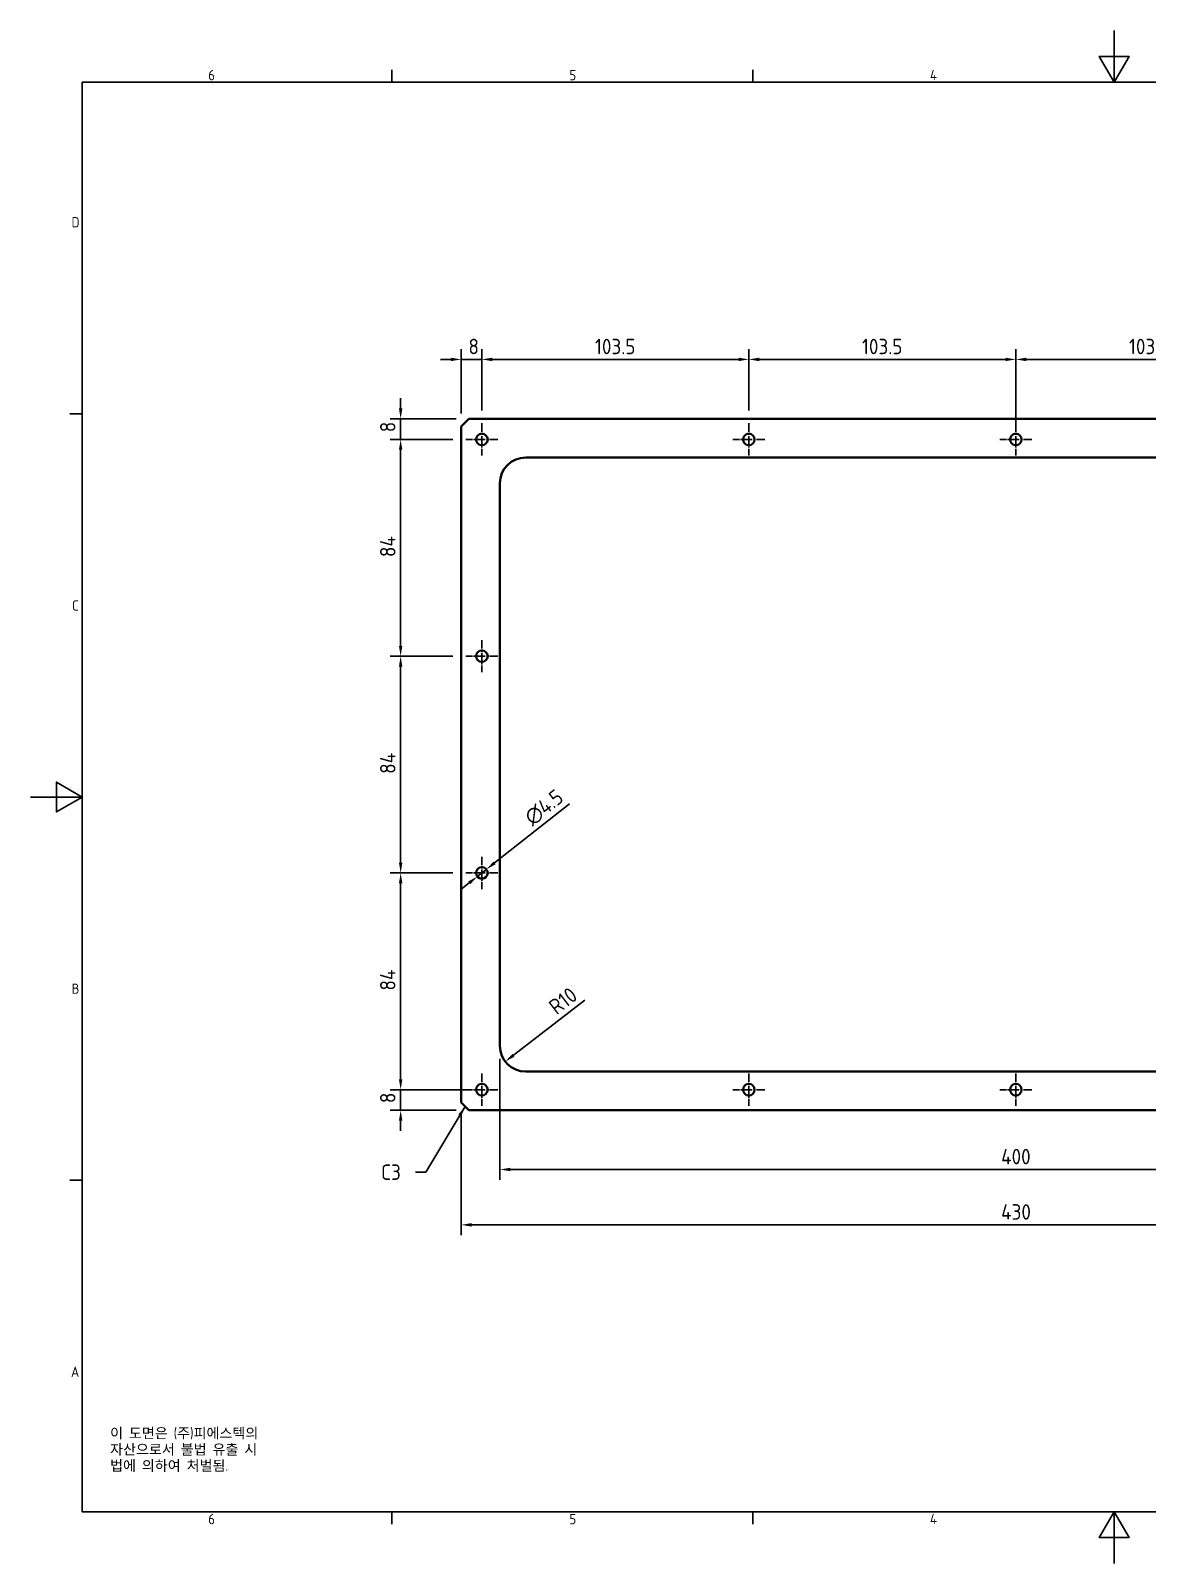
# Model space of a CAD drawing. Header units: millimetres. Extents: x 0 to 840, y 0 to 594.
# Drawn here: x 0 to 433, y 0 to 594 of the extents above; entities that cross this region are included whole.
import ezdxf

# ---------------------------------------------------------------- set-up
doc = ezdxf.new("R2010")
doc.units = ezdxf.units.MM
doc.header["$LTSCALE"] = 2
doc.linetypes.add('CHAIN', pattern=[0.3543, 0.2362, -0.0295, 0.0591, -0.0295])
doc.layers.get('0').update_dxf_attribs({"color": 3, "lineweight": 25})
for name, color, linetype, lineweight in [('가시적인 것(ISO)', 3, 'Continuous', 40), ('경계(ISO)', 7, 'Continuous', 25), ('기호(ISO)', 5, 'Continuous', 25), ('중심 표식(ISO)', 1, 'Continuous', 25), ('치수(ISO)', 2, 'Continuous', 25)]:
    doc.layers.add(name, color=color, linetype=linetype, lineweight=lineweight)
doc.styles.add('문자 텍스트_PSTEK_POSCO', font='isocp.shx')
doc.styles.add('치수 텍스트_PSTEK_POSCO', font='isocp.shx')
doc.dimstyles.new('치수_PSTEK_POSCO', dxfattribs={"dimscale": 2, "dimtxt": 3, "dimasz": 2, "dimexe": 2, "dimexo": 2.5, "dimgap": 1, "dimtad": 1, "dimrnd": 1e-08, "dimdsep": 46, "dimtxsty": '치수 텍스트_PSTEK_POSCO', "dimcen": 0.09, "dimdle": 10, "dimclrd": 7, "dimclre": 7, "dimclrt": 2, "dimadec": 1, "dimazin": 2, "dimtfac": 1, "dimtmove": 0, "dimatfit": 3, "dimfxl": 0, "dimtolj": 1, "dimlwd": -1, "dimlwe": -1, "dimarcsym": 0})
doc.dimstyles.new('치수_PSTEK_POSCO$7', dxfattribs={"dimscale": 2, "dimtxt": 3, "dimasz": 2, "dimexe": 2, "dimexo": 2.5, "dimgap": 1, "dimtad": 1, "dimrnd": 1e-08, "dimdsep": 46, "dimtxsty": '치수 텍스트_PSTEK_POSCO', "dimcen": 0.09, "dimdle": 10, "dimclrd": 7, "dimclre": 7, "dimclrt": 2, "dimadec": 1, "dimazin": 2, "dimtfac": 1, "dimtmove": 0, "dimatfit": 3, "dimfxl": 0, "dimtolj": 1, "dimlwd": -1, "dimlwe": -1, "dimarcsym": 0})

# ---------------------------------------------------------------- blocks, each defined once
blk = doc.blocks.new('경계 Default Border')
at = {"layer": '경계(ISO)'}
for p, q in [((70, 287), (70, 289.4)), ((140, 287), (140, 289.4)), ((10, 222.75), (7.6, 222.75)), ((10, 74.25), (7.6, 74.25)), ((70, 10), (70, 7.6)), ((140, 10), (140, 7.6))]:
    blk.add_line(p, q, dxfattribs=at)
at = {"layer": '경계(ISO)', "flags": 128}
for points in [[(210, 297), (210, 287), (207.11, 292), (212.89, 292), (210, 287)], [(10, 10), (10, 287), (410, 287), (410, 10), (10, 10)], [(0, 148.5), (10, 148.5), (5, 151.39), (5, 145.61), (10, 148.5)], [(210, 0), (210, 10), (207.11, 5), (212.89, 5), (210, 10)]]:
    blk.add_lwpolyline(points, dxfattribs=at)
at = {"layer": '경계(ISO)', "color": 2, "char_height": 2, "attachment_point": 7, "style": '문자 텍스트_PSTEK_POSCO'}
for s, insert in [('6', (34.43, 287.38)), ('5', (104.43, 287.38)), ('4', (174.32, 287.4)), ('D', (7.92, 258.86)), ('C', (8.03, 184.61)), ('B', (7.92, 110.36)), ('A', (7.81, 36.12)), ('6', (34.43, 7.58)), ('5', (104.43, 7.58)), ('4', (174.32, 7.6))]:
    blk.add_mtext(s, dxfattribs=dict(at, insert=insert))
blk = doc.blocks.new('*D21')
at = {"layer": 'Defpoints', "color": 0, "transparency": 16777216}
for p in [(174.91, 466.59), (166.91, 440.57), (174.91, 441.82)]:
    blk.add_point(p, dxfattribs=at)
at = {"layer": '치수(ISO)', "color": 7, "transparency": 16777216}
for p, q in [((166.91, 445.57), (166.91, 470.59)), ((174.91, 446.82), (174.91, 470.59)), ((162.91, 466.59), (158.91, 466.59)), ((166.91, 466.59), (174.91, 466.59)), ((178.91, 466.59), (182.91, 466.59))]:
    blk.add_line(p, q, dxfattribs=at)
for points in [[(162.91, 467.26), (162.91, 465.92), (166.91, 466.59)], [(178.91, 467.26), (178.91, 465.92), (174.91, 466.59)]]:
    blk.add_solid(points, dxfattribs=at)
at = {"layer": '치수(ISO)', "color": 2, "transparency": 16777216, "insert": (169.71, 471.59), "char_height": 6, "attachment_point": 4, "style": '치수 텍스트_PSTEK_POSCO'}
blk.add_mtext('\\A1;8', dxfattribs=at)
blk = doc.blocks.new('*D22')
at = {"layer": 'Defpoints', "color": 0, "transparency": 16777216}
for p in [(278.41, 466.59), (174.91, 441.82), (278.41, 441.82)]:
    blk.add_point(p, dxfattribs=at)
at = {"layer": '치수(ISO)', "color": 7, "transparency": 16777216}
for p, q in [((174.91, 446.82), (174.91, 470.59)), ((278.41, 446.82), (278.41, 470.59)), ((178.91, 466.59), (274.41, 466.59))]:
    blk.add_line(p, q, dxfattribs=at)
for points in [[(178.91, 467.26), (178.91, 465.92), (174.91, 466.59)], [(274.41, 467.26), (274.41, 465.92), (278.41, 466.59)]]:
    blk.add_solid(points, dxfattribs=at)
at = {"layer": '치수(ISO)', "color": 2, "transparency": 16777216, "insert": (218.76, 471.59), "char_height": 6, "attachment_point": 4, "style": '치수 텍스트_PSTEK_POSCO'}
blk.add_mtext('\\A1;103.5', dxfattribs=at)
blk = doc.blocks.new('*D23')
at = {"layer": 'Defpoints', "color": 0, "transparency": 16777216}
for p in [(381.91, 466.59), (278.41, 441.82), (381.91, 435.57)]:
    blk.add_point(p, dxfattribs=at)
at = {"layer": '치수(ISO)', "color": 7, "transparency": 16777216}
for p, q in [((278.41, 446.82), (278.41, 470.59)), ((381.91, 440.57), (381.91, 470.59)), ((282.41, 466.59), (377.91, 466.59))]:
    blk.add_line(p, q, dxfattribs=at)
for points in [[(282.41, 467.26), (282.41, 465.92), (278.41, 466.59)], [(377.91, 467.26), (377.91, 465.92), (381.91, 466.59)]]:
    blk.add_solid(points, dxfattribs=at)
at = {"layer": '치수(ISO)', "color": 2, "transparency": 16777216, "insert": (322.26, 471.59), "char_height": 6, "attachment_point": 4, "style": '치수 텍스트_PSTEK_POSCO'}
blk.add_mtext('\\A1;103.5', dxfattribs=at)
blk = doc.blocks.new('*D24')
at = {"layer": 'Defpoints', "color": 0, "transparency": 16777216}
for p in [(485.41, 466.59), (485.41, 441.82), (381.91, 435.57)]:
    blk.add_point(p, dxfattribs=at)
at = {"layer": '치수(ISO)', "color": 7, "transparency": 16777216}
for p, q in [((381.91, 440.57), (381.91, 470.59)), ((485.41, 446.82), (485.41, 470.59)), ((385.91, 466.59), (481.41, 466.59))]:
    blk.add_line(p, q, dxfattribs=at)
for points in [[(385.91, 467.26), (385.91, 465.92), (381.91, 466.59)], [(481.41, 467.26), (481.41, 465.92), (485.41, 466.59)]]:
    blk.add_solid(points, dxfattribs=at)
at = {"layer": '치수(ISO)', "color": 2, "transparency": 16777216, "insert": (425.76, 471.59), "char_height": 6, "attachment_point": 4, "style": '치수 텍스트_PSTEK_POSCO'}
blk.add_mtext('\\A1;103.5', dxfattribs=at)
blk = doc.blocks.new('*D27')
at = {"layer": 'Defpoints', "color": 0, "transparency": 16777216}
for p in [(143.43, 183.57), (174.91, 183.57), (169.91, 175.57)]:
    blk.add_point(p, dxfattribs=at)
at = {"layer": '치수(ISO)', "color": 7, "transparency": 16777216}
for p, q in [((143.43, 187.57), (143.43, 191.57)), ((169.91, 183.57), (139.43, 183.57)), ((143.43, 175.57), (143.43, 183.57)), ((164.91, 175.57), (139.43, 175.57)), ((143.43, 171.57), (143.43, 167.57))]:
    blk.add_line(p, q, dxfattribs=at)
for points in [[(142.77, 187.57), (144.1, 187.57), (143.43, 183.57)], [(142.77, 171.57), (144.1, 171.57), (143.43, 175.57)]]:
    blk.add_solid(points, dxfattribs=at)
at = {"layer": '치수(ISO)', "color": 2, "transparency": 16777216, "insert": (138.43, 178.37), "char_height": 6, "attachment_point": 4, "rotation": 90, "style": '치수 텍스트_PSTEK_POSCO'}
blk.add_mtext('\\A1;8', dxfattribs=at)
blk = doc.blocks.new('*D28')
at = {"layer": 'Defpoints', "color": 0, "transparency": 16777216}
for p in [(143.43, 443.57), (169.91, 443.57), (168.66, 435.57)]:
    blk.add_point(p, dxfattribs=at)
at = {"layer": '치수(ISO)', "color": 7, "transparency": 16777216}
for p, q in [((143.43, 447.57), (143.43, 451.57)), ((164.91, 443.57), (139.43, 443.57)), ((143.43, 435.57), (143.43, 443.57)), ((163.66, 435.57), (139.43, 435.57)), ((143.43, 431.57), (143.43, 427.57))]:
    blk.add_line(p, q, dxfattribs=at)
for points in [[(142.77, 447.57), (144.1, 447.57), (143.43, 443.57)], [(142.77, 431.57), (144.1, 431.57), (143.43, 435.57)]]:
    blk.add_solid(points, dxfattribs=at)
at = {"layer": '치수(ISO)', "color": 2, "transparency": 16777216, "insert": (138.43, 438.37), "char_height": 6, "attachment_point": 4, "rotation": 90, "style": '치수 텍스트_PSTEK_POSCO'}
blk.add_mtext('\\A1;8', dxfattribs=at)
blk = doc.blocks.new('*D29')
at = {"layer": 'Defpoints', "color": 0, "transparency": 16777216}
for p in [(143.43, 435.57), (168.66, 435.57), (168.66, 351.57)]:
    blk.add_point(p, dxfattribs=at)
at = {"layer": '치수(ISO)', "color": 7, "transparency": 16777216}
for p, q in [((163.66, 435.57), (139.43, 435.57)), ((143.43, 355.57), (143.43, 431.57)), ((163.66, 351.57), (139.43, 351.57))]:
    blk.add_line(p, q, dxfattribs=at)
for points in [[(142.77, 431.57), (144.1, 431.57), (143.43, 435.57)], [(142.77, 355.57), (144.1, 355.57), (143.43, 351.57)]]:
    blk.add_solid(points, dxfattribs=at)
at = {"layer": '치수(ISO)', "color": 2, "transparency": 16777216, "insert": (138.43, 389.99), "char_height": 6, "attachment_point": 4, "rotation": 90, "style": '치수 텍스트_PSTEK_POSCO'}
blk.add_mtext('\\A1;84', dxfattribs=at)
blk = doc.blocks.new('*D30')
at = {"layer": 'Defpoints', "color": 0, "transparency": 16777216}
for p in [(143.43, 351.57), (168.66, 351.57), (168.66, 267.57)]:
    blk.add_point(p, dxfattribs=at)
at = {"layer": '치수(ISO)', "color": 7, "transparency": 16777216}
for p, q in [((163.66, 351.57), (139.43, 351.57)), ((143.43, 271.57), (143.43, 347.57)), ((163.66, 267.57), (139.43, 267.57))]:
    blk.add_line(p, q, dxfattribs=at)
for points in [[(142.77, 347.57), (144.1, 347.57), (143.43, 351.57)], [(142.77, 271.57), (144.1, 271.57), (143.43, 267.57)]]:
    blk.add_solid(points, dxfattribs=at)
at = {"layer": '치수(ISO)', "color": 2, "transparency": 16777216, "insert": (138.43, 305.99), "char_height": 6, "attachment_point": 4, "rotation": 90, "style": '치수 텍스트_PSTEK_POSCO'}
blk.add_mtext('\\A1;84', dxfattribs=at)
blk = doc.blocks.new('*D31')
at = {"layer": 'Defpoints', "color": 0, "transparency": 16777216}
for p in [(143.43, 267.57), (168.66, 267.57), (174.91, 183.57)]:
    blk.add_point(p, dxfattribs=at)
at = {"layer": '치수(ISO)', "color": 7, "transparency": 16777216}
for p, q in [((163.66, 267.57), (139.43, 267.57)), ((143.43, 187.57), (143.43, 263.57)), ((169.91, 183.57), (139.43, 183.57))]:
    blk.add_line(p, q, dxfattribs=at)
for points in [[(142.77, 263.57), (144.1, 263.57), (143.43, 267.57)], [(142.77, 187.57), (144.1, 187.57), (143.43, 183.57)]]:
    blk.add_solid(points, dxfattribs=at)
at = {"layer": '치수(ISO)', "color": 2, "transparency": 16777216, "insert": (138.43, 221.99), "char_height": 6, "attachment_point": 4, "rotation": 90, "style": '치수 텍스트_PSTEK_POSCO'}
blk.add_mtext('\\A1;84', dxfattribs=at)
blk = doc.blocks.new('*D34')
at = {"layer": 'Defpoints', "color": 0, "transparency": 16777216}
for p in [(181.91, 200.57), (581.91, 200.57), (581.91, 152.63)]:
    blk.add_point(p, dxfattribs=at)
at = {"layer": '치수(ISO)', "color": 7, "transparency": 16777216}
for p, q in [((181.91, 195.57), (181.91, 148.63)), ((581.91, 195.57), (581.91, 148.63)), ((185.91, 152.63), (577.91, 152.63))]:
    blk.add_line(p, q, dxfattribs=at)
for points in [[(185.91, 153.3), (185.91, 151.97), (181.91, 152.63)], [(577.91, 153.3), (577.91, 151.97), (581.91, 152.63)]]:
    blk.add_solid(points, dxfattribs=at)
at = {"layer": '치수(ISO)', "color": 2, "transparency": 16777216, "insert": (376.21, 157.63), "char_height": 6, "attachment_point": 4, "style": '치수 텍스트_PSTEK_POSCO'}
blk.add_mtext('\\A1;400', dxfattribs=at)
blk = doc.blocks.new('*D35')
at = {"layer": 'Defpoints', "color": 0, "transparency": 16777216}
for p in [(166.91, 178.57), (596.91, 178.57), (596.91, 131.19)]:
    blk.add_point(p, dxfattribs=at)
at = {"layer": '치수(ISO)', "color": 7, "transparency": 16777216}
for p, q in [((166.91, 173.57), (166.91, 127.19)), ((596.91, 173.57), (596.91, 127.19)), ((170.91, 131.19), (592.91, 131.19))]:
    blk.add_line(p, q, dxfattribs=at)
for points in [[(170.91, 131.86), (170.91, 130.52), (166.91, 131.19)], [(592.91, 131.86), (592.91, 130.52), (596.91, 131.19)]]:
    blk.add_solid(points, dxfattribs=at)
at = {"layer": '치수(ISO)', "color": 2, "transparency": 16777216, "insert": (376.21, 136.19), "char_height": 6, "attachment_point": 4, "style": '치수 텍스트_PSTEK_POSCO'}
blk.add_mtext('\\A1;430', dxfattribs=at)
blk = doc.blocks.new('*D36')
at = {"layer": 'Defpoints', "color": 0, "transparency": 16777216}
for p in [(191.91, 200.57), (183.99, 194.47)]:
    blk.add_point(p, dxfattribs=at)
at = {"layer": '치수(ISO)', "color": 7, "transparency": 16777216}
blk.add_line((214.79, 218.2), (187.16, 196.91), dxfattribs=at)
blk.add_solid([(186.75, 197.44), (187.57, 196.38), (183.99, 194.47)], dxfattribs=at)
at = {"layer": '치수(ISO)', "color": 2, "transparency": 16777216, "insert": (202.07, 214.71), "char_height": 6, "attachment_point": 4, "rotation": 37.61336, "style": '치수 텍스트_PSTEK_POSCO'}
blk.add_mtext('\\A1;R10', dxfattribs=at)
blk = doc.blocks.new('*D38')
at = {"layer": 'Defpoints', "color": 0, "transparency": 16777216}
for p in [(176.68, 268.96), (173.15, 266.18)]:
    blk.add_point(p, dxfattribs=at)
at = {"layer": '치수(ISO)', "color": 7, "transparency": 16777216}
for p, q in [((179.82, 271.44), (208.84, 294.34)), ((173.15, 266.18), (176.68, 268.96)), ((170.01, 263.7), (166.87, 261.22))]:
    blk.add_line(p, q, dxfattribs=at)
for points in [[(179.41, 271.97), (180.23, 270.92), (176.68, 268.96)], [(169.59, 264.22), (170.42, 263.18), (173.15, 266.18)]]:
    blk.add_solid(points, dxfattribs=at)
at = {"layer": '치수(ISO)', "color": 2, "transparency": 16777216, "insert": (192.67, 287.95), "char_height": 6, "attachment_point": 4, "rotation": 38.28032, "style": '치수 텍스트_PSTEK_POSCO'}
blk.add_mtext('\\A1;∅4.5', dxfattribs=at)

msp = doc.modelspace()

# ---------------------------------------------------------------- linework, layer by layer
at = {"layer": '가시적인 것(ISO)'}
for p, q in [((166.912, 440.571), (169.912, 443.571)), ((166.912, 178.571), (166.912, 440.571)), ((169.912, 443.571), (593.912, 443.571)), ((191.912, 428.571), (571.912, 428.571)), ((181.912, 200.571), (181.912, 418.571)), ((571.912, 190.571), (191.912, 190.571)), ((169.912, 175.571), (166.912, 178.571)), ((593.912, 175.571), (169.912, 175.571))]:
    msp.add_line(p, q, dxfattribs=at)
for centre in [(174.912, 435.571), (278.412, 435.571), (381.912, 435.571), (174.912, 351.571), (174.912, 267.571), (174.912, 183.571), (278.412, 183.571), (381.912, 183.571)]:
    msp.add_circle(centre, 2.25, dxfattribs=at)
for centre, start, end in [((191.912, 418.571), 90, 180), ((191.912, 200.571), 180, 270)]:
    msp.add_arc(centre, 10, start, end, dxfattribs=at)
at = {"layer": '중심 표식(ISO)', "linetype": 'CHAIN', "ltscale": 6.944946}
for p, q in [((174.912, 441.821), (174.912, 429.321)), ((278.412, 441.821), (278.412, 429.321)), ((381.912, 441.821), (381.912, 429.321)), ((181.162, 435.571), (168.662, 435.571)), ((284.662, 435.571), (272.162, 435.571)), ((388.162, 435.571), (375.662, 435.571)), ((174.912, 357.821), (174.912, 345.321)), ((181.162, 351.571), (168.662, 351.571)), ((174.912, 273.821), (174.912, 261.321)), ((181.162, 267.571), (168.662, 267.571)), ((174.912, 189.821), (174.912, 177.321)), ((278.412, 189.821), (278.412, 177.321)), ((381.912, 189.821), (381.912, 177.321)), ((181.162, 183.571), (168.662, 183.571)), ((284.662, 183.571), (272.162, 183.571)), ((388.162, 183.571), (375.662, 183.571))]:
    msp.add_line(p, q, dxfattribs=at)

# ---------------------------------------------------------------- block references
at = {"xscale": 2, "yscale": 2, "zscale": 2}
msp.add_blockref('경계 Default Border', (0, 0), dxfattribs=at)

# ---------------------------------------------------------------- texts
at = {"layer": '기호(ISO)', "color": 2, "insert": (135.844, 151.59), "char_height": 6, "attachment_point": 4, "style": '치수 텍스트_PSTEK_POSCO'}
msp.add_mtext('{C3}', dxfattribs=at)
at = {"layer": '기호(ISO)', "color": 7, "insert": (30.789, 52.457), "char_height": 4, "width": 102.48028, "attachment_point": 1, "line_spacing_factor": 0.944221, "style": '문자 텍스트_PSTEK_POSCO'}
msp.add_mtext('{이 도면은 (주)피에스텍의\\P자산으로서 불법 유출 시 \\P법에 의하여 처벌됨.}', dxfattribs=at)

# ---------------------------------------------------------------- dimensions: what is measured, and where the dimension line sits
at = {"layer": '치수(ISO)', "color": 7}
for base, p1, p2, angle, override, picture, middle in [((174.912, 466.59), (166.912, 440.571), (174.912, 441.821), 180, {"dimdec": 2, "dimtp": 0, "dimtm": 0, "dimtdec": 2, "dimtofl": 1, "dimatfit": 1}, '*D21', (170.912, 466.59)), ((278.412, 466.59), (174.912, 441.821), (278.412, 441.821), 180, {"dimdec": 2, "dimtp": 0, "dimtm": 0, "dimtdec": 2, "dimtofl": 0, "dimatfit": 1}, '*D22', (226.682, 466.59)), ((381.912, 466.59), (278.412, 441.821), (381.912, 435.571), 180, {"dimdec": 2, "dimtp": 0, "dimtm": 0, "dimtdec": 2, "dimtofl": 0, "dimatfit": 1}, '*D23', (330.182, 466.59)), ((485.412, 466.59), (381.912, 435.571), (485.412, 441.821), 180, {"dimdec": 2, "dimtp": 0, "dimtm": 0, "dimtdec": 2, "dimtofl": 0, "dimatfit": 1}, '*D24', (433.682, 466.59)), ((143.432, 443.571), (168.662, 435.571), (169.912, 443.571), 90, {"dimdec": 2, "dimtp": 0, "dimtm": 0, "dimtdec": 2, "dimtofl": 1, "dimatfit": 1}, '*D28', (143.432, 439.571)), ((143.432, 435.571), (168.662, 351.571), (168.662, 435.571), 90, {"dimdec": 2, "dimtp": 0, "dimtm": 0, "dimtdec": 2, "dimtofl": 0, "dimatfit": 1}, '*D29', (143.432, 393.591)), ((143.432, 351.571), (168.662, 267.571), (168.662, 351.571), 90, {"dimdec": 2, "dimtp": 0, "dimtm": 0, "dimtdec": 2, "dimtofl": 0, "dimatfit": 1}, '*D30', (143.432, 309.591)), ((143.432, 267.571), (174.912, 183.571), (168.662, 267.571), 90, {"dimdec": 2, "dimtp": 0, "dimtm": 0, "dimtdec": 2, "dimtofl": 0, "dimatfit": 1}, '*D31', (143.432, 225.591)), ((143.432, 183.571), (169.912, 175.571), (174.912, 183.571), 90, {"dimdec": 2, "dimtp": 0, "dimtm": 0, "dimtdec": 2, "dimtofl": 1, "dimatfit": 1}, '*D27', (143.432, 179.571))]:
    dim = msp.add_linear_dim(base=base, p1=p1, p2=p2, angle=angle, dimstyle='치수_PSTEK_POSCO', override=override, dxfattribs=at)
    dim.commit()
    dim.dimension.update_dxf_attribs({"geometry": picture, "text_midpoint": middle, "dimtype": 160})
dim = msp.add_diameter_dim_2p(p1=(173.146, 266.177), p2=(176.678, 268.964), dimstyle='치수_PSTEK_POSCO', override={"dimdec": 2, "dimlfac": 1, "dimtp": 0, "dimtm": 0, "dimtdec": 2, "dimatfit": 2}, dxfattribs=at)
dim.commit()
dim.dimension.update_dxf_attribs({"geometry": '*D38', "text_midpoint": (201.516, 288.566), "dimtype": 163})
dim = msp.add_radius_dim(center=(191.912, 200.571), mpoint=(183.991, 194.467), dimstyle='치수_PSTEK_POSCO', override={"dimdec": 2, "dimcen": 0, "dimtp": 0, "dimtm": 0, "dimtdec": 2, "dimtofl": 0}, dxfattribs=at)
dim.commit()
dim.dimension.update_dxf_attribs({"geometry": '*D36', "text_midpoint": (209.165, 213.864), "dimtype": 164})
for base, p1, p2, picture, middle in [((581.912, 152.632), (181.912, 200.571), (581.912, 200.571), '*D34', (381.912, 152.632)), ((596.912, 131.191), (166.912, 178.571), (596.912, 178.571), '*D35', (381.912, 131.191))]:
    dim = msp.add_linear_dim(base=base, p1=p1, p2=p2, dimstyle='치수_PSTEK_POSCO', override={"dimdec": 2, "dimtp": 0, "dimtm": 0, "dimtdec": 2, "dimtofl": 0, "dimatfit": 1}, dxfattribs=at)
    dim.commit()
    dim.dimension.update_dxf_attribs({"geometry": picture, "text_midpoint": middle, "dimtype": 160})

# ---------------------------------------------------------------- leaders
at = {"layer": '기호(ISO)', "color": 7, "annotation_type": 0, "has_hookline": 1, "hookline_direction": 1, "text_width": 7.128}
msp.add_leader([(168.412, 177.071), (153.184, 151.59), (149.184, 151.59)], dimstyle='치수_PSTEK_POSCO$7', override={"dimtad": 0}, dxfattribs=at)

doc.saveas('drawing.dxf')
